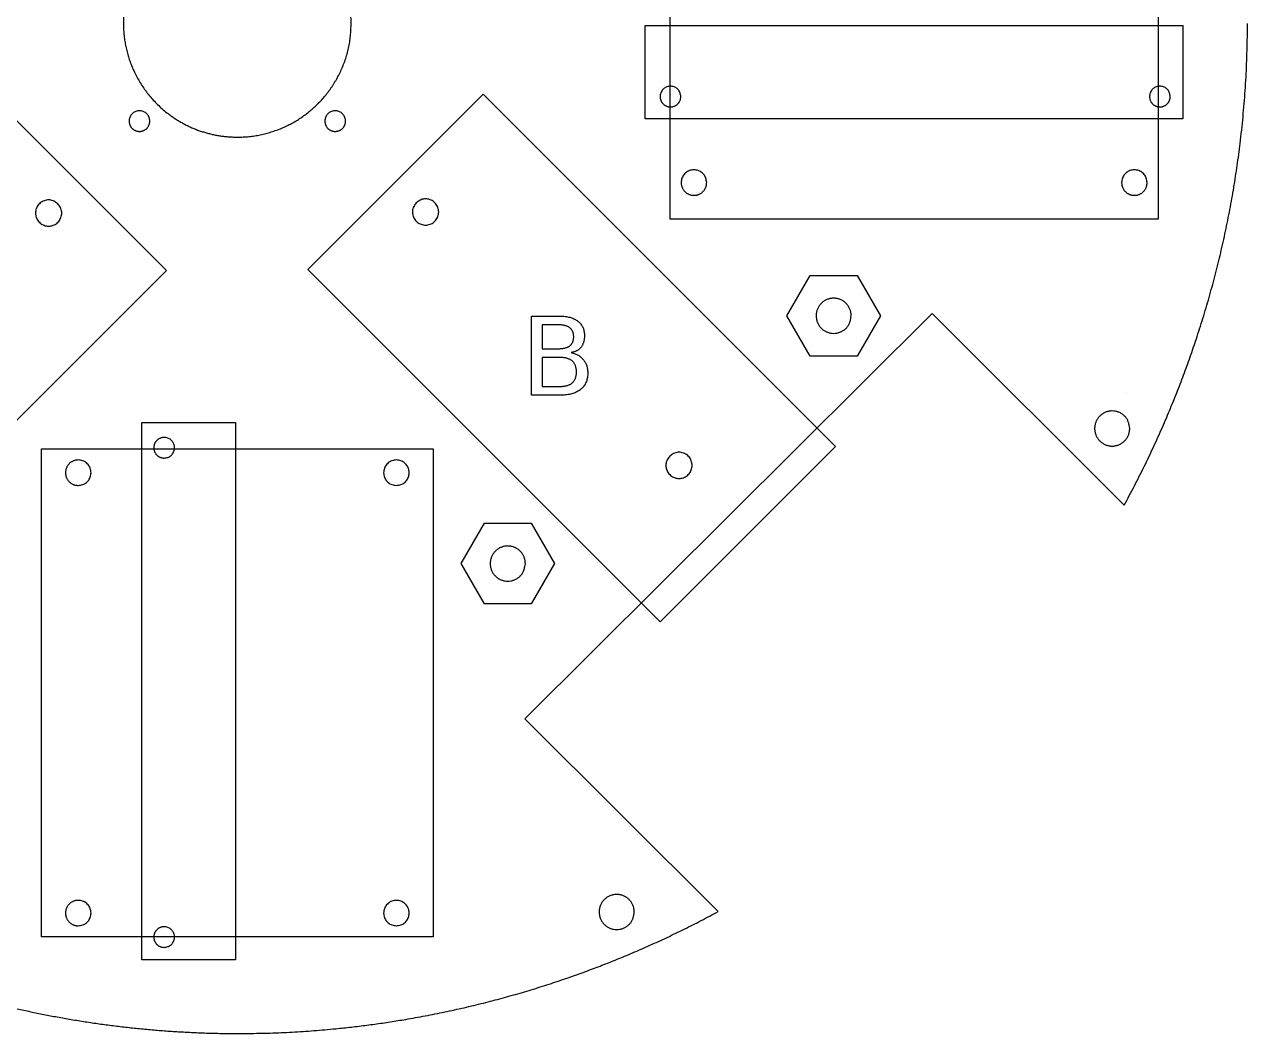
# Model space of a CAD drawing. Extents: x 0 to 423, y 0 to 204.
# Drawn here: x 82.9 to 209.9, y 0.1 to 104.9 of the extents above; entities that cross this region are included whole.
import ezdxf

# ---------------------------------------------------------------- set-up
doc = ezdxf.new("R2010")
doc.units = 0
doc.layers.add('Capa_1', color=7, linetype='CONTINUOUS')

msp = doc.modelspace()

# ---------------------------------------------------------------- linework, layer by layer
at = {"layer": 'Capa_1', "color": 1}
for p, q in [((149.931197, 84.676121), (149.931197, 125.32334)), ((200.578419, 125.32334), (200.578419, 84.676121)), ((147.328247, 104.815332), (203.126025, 104.815332)), ((147.328247, 95.097555), (147.328247, 104.815332)), ((203.126025, 104.815332), (203.126025, 95.097555)), ((79.450086, 97.552047), (97.635298, 79.366832)), ((112.320091, 79.472832), (130.505308, 97.658047)), ((130.505308, 97.658047), (167.075297, 61.088056)), ((203.126025, 95.097555), (147.328247, 95.097555)), ((200.578419, 84.676121), (149.931197, 84.676121)), ((97.635298, 79.366832), (61.065306, 42.796841)), ((148.890085, 42.902841), (112.320091, 79.472832)), ((162.046956, 74.660908), (164.473072, 78.852066)), ((164.473072, 78.852066), (169.325306, 78.852066)), ((169.325306, 78.852066), (171.751423, 74.660908)), ((164.473072, 70.46975), (162.046956, 74.660908)), ((171.751423, 74.660908), (169.325306, 70.46975)), ((169.325306, 70.46975), (164.473072, 70.46975)), ((95.082307, 7.792432), (95.082307, 63.590204)), ((95.082307, 63.590204), (104.800085, 63.590204)), ((104.800085, 63.590204), (104.800085, 7.792432)), ((167.075297, 61.088056), (148.890085, 42.902841)), ((84.676365, 10.183899), (84.676365, 60.83112)), ((84.676365, 60.83112), (125.323587, 60.83112)), ((125.323587, 60.83112), (125.323587, 10.183899)), ((128.218985, 48.935892), (130.645101, 53.12705)), ((130.645101, 53.12705), (135.497335, 53.12705)), ((135.497335, 53.12705), (137.923451, 48.935892)), ((130.645101, 44.744734), (128.218985, 48.935892)), ((137.923451, 48.935892), (135.497335, 44.744734)), ((135.497335, 44.744734), (130.645101, 44.744734)), ((125.323587, 10.183899), (84.676365, 10.183899)), ((104.800085, 7.792432), (95.082307, 7.792432))]:
    msp.add_line(p, q, dxfattribs=at)
at = {"layer": 'Capa_1', "color": 7}
for p, q in [((151.033258, 97.420168), (151.033258, 97.420168)), ((201.833258, 97.420168), (201.833258, 97.420168)), ((94.839884, 93.800769), (94.839884, 93.800769)), ((115.159881, 93.800769), (115.159881, 93.800769)), ((153.718413, 88.48975), (153.718413, 88.48975)), ((199.438413, 88.489745), (199.438413, 88.489745)), ((123.579795, 86.39834), (123.579795, 86.39834)), ((86.375608, 86.292349), (86.375608, 86.292349)), ((134.843781, 32.812728), (177.107662, 74.902974)), ((177.107662, 74.902974), (197.053384, 55.000796)), ((197.299694, 66.674416), (197.299694, 66.674416)), ((97.40492, 59.885193), (97.40492, 59.885193)), ((149.884168, 60.09397), (149.884168, 60.09397)), ((88.490003, 57.043896), (88.490003, 57.043896)), ((121.509991, 57.043896), (121.509991, 57.043896)), ((154.901401, 12.798659), (134.843781, 32.812728)), ((88.489974, 11.323907), (88.489974, 11.323907)), ((121.509966, 11.323907), (121.509966, 11.323907)), ((97.40492, 9.085179), (97.40492, 9.085179))]:
    msp.add_line(p, q, dxfattribs=at)
at = {"layer": 'Capa_1', "color": 5}
for p, q in [((135.537378, 74.635639), (138.381648, 74.635639)), ((135.537378, 66.405994), (135.537378, 74.635639)), ((135.537378, 74.635639), (135.537378, 74.635639)), ((136.650833, 73.720621), (136.650833, 71.240153)), ((138.298965, 73.720621), (136.650833, 73.720621)), ((136.650833, 73.720621), (136.650833, 73.720621)), ((136.650833, 71.240153), (138.298965, 71.240153)), ((136.650833, 70.336159), (136.650833, 67.321012)), ((138.436771, 70.336159), (136.650833, 70.336159)), ((136.650833, 70.336159), (136.650833, 70.336159)), ((136.650833, 67.321012), (138.436771, 67.321012)), ((138.491892, 66.405994), (135.537378, 66.405994))]:
    msp.add_line(p, q, dxfattribs=at)
at = {"layer": 'Capa_1', "color": 7}
for points, knots in [([(116.823494, 105.034385), (116.8132, 104.81587), (116.792629, 104.379189), (116.746498, 103.725474), (116.670362, 103.08059), (116.55051, 102.447964), (116.392759, 101.829072), (116.201418, 101.223172), (115.981186, 100.631227), (115.732466, 100.055088), (115.504762, 99.596023), (115.314284, 99.247373), (115.172857, 99.002817), (115.025764, 98.76198), (114.873164, 98.52495), (114.71517, 98.29185), (114.551812, 98.06273), (114.383181, 97.837714), (114.20938, 97.616901), (113.973383, 97.331259), (113.668033, 96.986923), (113.284671, 96.592838), (112.883304, 96.216638), (112.464756, 95.859263), (112.029923, 95.521505), (111.579105, 95.203706), (111.113127, 94.906733), (110.632905, 94.631377), (110.132754, 94.374962), (109.613085, 94.139417), (109.074577, 93.926605), (108.523087, 93.739501), (107.95974, 93.579222), (107.385822, 93.446613), (106.800973, 93.341978), (106.206507, 93.266484), (105.603946, 93.220898), (105.054434, 93.207095), (104.559576, 93.216114), (104.119887, 93.240301), (103.684365, 93.280442), (103.253549, 93.3362), (102.827964, 93.407156), (102.407431, 93.4932), (101.992478, 93.594004), (101.583584, 93.709149), (101.177458, 93.839547), (100.774708, 93.985261), (100.375936, 94.146274), (99.984369, 94.32129), (99.60048, 94.509948), (99.224689, 94.711812), (98.857073, 94.926731), (98.498054, 95.154343), (98.148003, 95.394274), (97.749129, 95.689193), (97.30803, 96.047008), (96.833581, 96.476093), (96.382655, 96.930191), (95.956718, 97.408048), (95.557, 97.908262), (95.184042, 98.430366), (94.839247, 98.973073), (94.523836, 99.534865), (94.252966, 100.085686), (94.02259, 100.6215), (93.828365, 101.139039), (93.657746, 101.66813), (93.511675, 102.207802), (93.390882, 102.756927), (93.295631, 103.315818), (93.226927, 103.883329), (93.185459, 104.458188), (93.171633, 105.036197), (93.185638, 105.616022), (93.227893, 106.196284), (93.297896, 106.769051), (93.394941, 107.333009), (93.517994, 107.886986), (93.666791, 108.431307), (93.84058, 108.964806), (94.038373, 109.48647), (94.26036, 109.997423), (94.505941, 110.496557), (94.774345, 110.982866), (95.064713, 111.455113), (95.376255, 111.912348), (95.70808, 112.353736), (96.059841, 112.778986), (96.430742, 113.187197), (96.819861, 113.577545), (97.18328, 113.909854), (97.514431, 114.189766), (97.80825, 114.422634), (98.109562, 114.646325), (98.418119, 114.860578), (98.733631, 115.065147), (99.056015, 115.259913), (99.38499, 115.444598), (99.720283, 115.618946), (100.114175, 115.807965), (100.569552, 116.004646), (101.088917, 116.200456), (101.619998, 116.372513), (102.161758, 116.519806), (102.713039, 116.641597), (103.274172, 116.73763), (103.844011, 116.806905), (104.421268, 116.848722), (104.996305, 116.862543), (105.567758, 116.84907), (106.134349, 116.808793), (106.693813, 116.742062), (107.244935, 116.649534), (107.786626, 116.532164), (108.319198, 116.390194), (108.841559, 116.224324), (109.352745, 116.035483), (109.83502, 115.831465), (110.288642, 115.615753), (110.714245, 115.391631), (111.129552, 115.150838), (111.533954, 114.893889), (111.926896, 114.621371), (112.308193, 114.333515), (112.677265, 114.030838), (113.03359, 113.713892), (113.393298, 113.367151), (113.753495, 112.988768), (114.1109, 112.577134), (114.449483, 112.149022), (114.768363, 111.705216), (115.066818, 111.24661), (115.344565, 110.77344), (115.600755, 110.286579), (115.834451, 109.786966), (116.034326, 109.301048), (116.203533, 108.831369), (116.346046, 108.380119), (116.471702, 107.921067), (116.58049, 107.454988), (116.669864, 106.982298), (116.737445, 106.502628), (116.78025, 106.016654), (116.806162, 105.525827), (116.817715, 105.198247), (116.823494, 105.034385)], [0, 0, 0, 0, 0.656263, 1.31148, 1.965689, 2.603102, 3.241607, 3.880642, 4.50839, 5.135581, 5.762406, 6.044879, 6.327354, 6.609833, 6.891413, 7.172987, 7.45455, 7.735511, 8.016483, 8.297492, 8.846985, 9.39662, 9.946293, 10.496725, 11.047119, 11.597503, 12.150849, 12.704211, 13.25759, 13.836383, 14.415188, 14.993993, 15.582769, 16.171559, 16.760371, 17.364434, 17.96849, 18.57246, 19.012764, 19.453001, 19.893217, 20.324569, 20.755938, 21.187308, 21.612017, 22.036721, 22.461424, 22.891375, 23.321331, 23.751292, 24.177787, 24.604275, 25.030743, 25.455001, 25.879275, 26.303618, 26.9429, 27.582338, 28.221813, 28.861828, 29.501808, 30.141797, 30.785785, 31.42977, 32.073686, 32.626299, 33.178865, 33.731421, 34.293447, 34.855495, 35.417541, 35.993652, 36.569778, 37.145927, 37.727513, 38.309082, 38.890635, 39.457896, 40.025159, 40.592415, 41.150109, 41.707803, 42.265495, 42.820755, 43.376015, 43.931266, 44.483263, 45.035265, 45.587289, 46.138312, 46.68931, 47.240212, 47.615088, 47.989922, 48.364748, 48.740709, 49.116679, 49.492641, 49.870466, 50.248301, 50.626181, 51.180952, 51.735824, 52.290724, 52.855095, 53.41945, 53.983796, 54.562319, 55.140864, 55.719427, 56.287259, 56.855064, 57.422847, 57.976897, 58.530954, 59.085014, 59.629791, 60.174555, 60.719283, 61.200176, 61.681043, 62.161904, 62.639969, 63.118037, 63.596098, 64.072842, 64.549593, 65.026374, 65.571308, 66.116273, 66.661235, 67.20819, 67.755152, 68.302161, 68.853603, 69.405005, 69.95626, 70.429249, 70.902293, 71.375544, 71.856736, 72.337731, 72.818272, 73.309319, 73.800775, 74.292664, 74.292664, 74.292664, 74.292664]), ([(197.053384, 55.000796), (197.230193, 55.332214), (197.583798, 55.995031), (198.109673, 56.991632), (198.626165, 57.992371), (199.128694, 58.999482), (199.618442, 60.012181), (200.096623, 61.029803), (200.564419, 62.051616), (201.021459, 63.077648), (201.451075, 64.070293), (201.854298, 65.028985), (202.232516, 65.953038), (202.601785, 66.880395), (202.962152, 67.810936), (203.313575, 68.744579), (203.656033, 69.68131), (203.989477, 70.621052), (204.313895, 71.563716), (204.643405, 72.551608), (204.976524, 73.585125), (205.311671, 74.664644), (205.635136, 75.747615), (205.946882, 76.833911), (206.246876, 77.923405), (206.535112, 79.016063), (206.811551, 80.111759), (207.076168, 81.210366), (207.330764, 82.319721), (207.575003, 83.439766), (207.808548, 84.570433), (208.029659, 85.703798), (208.238289, 86.839727), (208.434439, 87.97808), (208.618127, 89.11882), (208.789349, 90.261805), (208.947958, 91.40691), (209.103358, 92.629038), (209.252285, 93.928457), (209.391885, 95.305291), (209.514123, 96.6846), (209.619504, 98.066096), (209.705912, 99.449641), (209.771236, 100.835234), (209.813322, 102.222651), (209.839883, 103.611442), (209.852406, 104.537421), (209.858667, 105.000431)], [0, 0, 0, 0, 1.126894, 2.253721, 3.380484, 4.505303, 5.630196, 6.755124, 7.878356, 9.001551, 10.12473, 11.123168, 12.121615, 13.120067, 14.117644, 15.115219, 16.112794, 17.109702, 18.106613, 19.103527, 20.233848, 21.364175, 22.494501, 23.624521, 24.75454, 25.884559, 27.014563, 28.144567, 29.274572, 30.429082, 31.583594, 32.738106, 33.893208, 35.048312, 36.203421, 37.359442, 38.515458, 39.671463, 41.055272, 42.439115, 43.823027, 45.209312, 46.595529, 47.981606, 49.370515, 50.759545, 52.148701, 52.148701, 52.148701, 52.148701]), ([(151.033258, 97.420168), (151.030872, 97.388874), (151.02611, 97.326412), (151.015577, 97.233184), (150.998202, 97.141312), (150.970785, 97.052062), (150.934659, 96.966018), (150.89082, 96.883208), (150.840256, 96.804089), (150.783128, 96.729409), (150.719786, 96.659995), (150.650486, 96.596491), (150.575843, 96.539285), (150.496694, 96.488938), (150.413696, 96.445812), (150.327539, 96.410119), (150.238377, 96.381935), (150.146832, 96.3616), (150.053601, 96.349294), (149.959648, 96.34516), (149.865695, 96.349291), (149.772461, 96.361594), (149.680912, 96.381936), (149.591743, 96.410123), (149.505585, 96.445807), (149.422603, 96.488931), (149.343492, 96.539293), (149.268866, 96.596515), (149.199508, 96.660024), (149.135993, 96.729375), (149.078767, 96.804), (149.028412, 96.883124), (148.985313, 96.966129), (148.949642, 97.052291), (148.921441, 97.141419), (148.901037, 97.232902), (148.888678, 97.326139), (148.883274, 97.451651), (148.897676, 97.609162), (148.947203, 97.792503), (149.026831, 97.963138), (149.134276, 98.11528), (149.264572, 98.245522), (149.416667, 98.352934), (149.587148, 98.432704), (149.770515, 98.482309), (149.959498, 98.499475), (150.148354, 98.482378), (150.331662, 98.432564), (150.502859, 98.35253), (150.656903, 98.24577), (150.788475, 98.11637), (150.893409, 97.964163), (150.961892, 97.791314), (151.004, 97.607847), (151.023453, 97.483061), (151.033258, 97.420168)], [0, 0, 0, 0, 0.094149, 0.187926, 0.281346, 0.374201, 0.467462, 0.560905, 0.654962, 0.748834, 0.842637, 0.936509, 1.030449, 1.124407, 1.217564, 1.3107, 1.40383, 1.497744, 1.591668, 1.685591, 1.779515, 1.873438, 1.967359, 2.060499, 2.15364, 2.24678, 2.340699, 2.434622, 2.528543, 2.622463, 2.716385, 2.810309, 2.903464, 2.996613, 3.089726, 3.183566, 3.27745, 3.371503, 3.560029, 3.749293, 3.93855, 4.121931, 4.305258, 4.488609, 4.677754, 4.866946, 5.055704, 5.244028, 5.432801, 5.622751, 5.808203, 5.992435, 6.173576, 6.358512, 6.546415, 6.737357, 6.737357, 6.737357, 6.737357]), ([(201.833258, 97.420168), (201.830872, 97.388874), (201.82611, 97.326412), (201.815577, 97.233184), (201.798202, 97.141312), (201.770786, 97.052062), (201.73466, 96.966019), (201.690823, 96.883207), (201.640256, 96.80409), (201.583128, 96.729409), (201.519786, 96.659995), (201.450487, 96.596491), (201.375844, 96.539286), (201.296695, 96.488938), (201.213696, 96.445812), (201.127541, 96.410119), (201.038379, 96.381935), (200.946834, 96.3616), (200.853602, 96.349294), (200.759648, 96.34516), (200.665695, 96.349291), (200.572463, 96.361594), (200.480914, 96.381937), (200.391745, 96.410123), (200.305586, 96.445807), (200.222605, 96.488931), (200.143494, 96.539293), (200.068868, 96.596516), (199.999508, 96.660023), (199.935993, 96.729376), (199.878767, 96.804), (199.828412, 96.883124), (199.785313, 96.966129), (199.749642, 97.052291), (199.721441, 97.141419), (199.701037, 97.232902), (199.688678, 97.326139), (199.683274, 97.451651), (199.697676, 97.609162), (199.747203, 97.792503), (199.826831, 97.963138), (199.934275, 98.115281), (200.064572, 98.245523), (200.216668, 98.352935), (200.38715, 98.432704), (200.570518, 98.482309), (200.759501, 98.499475), (200.948357, 98.482378), (201.131665, 98.432564), (201.302862, 98.352531), (201.456904, 98.245768), (201.588475, 98.116367), (201.693408, 97.964161), (201.761894, 97.791313), (201.804001, 97.607847), (201.823454, 97.483061), (201.833258, 97.420168)], [0, 0, 0, 0, 0.094149, 0.187926, 0.281346, 0.374201, 0.467462, 0.560904, 0.654962, 0.748834, 0.842638, 0.936507, 1.030448, 1.124407, 1.217564, 1.3107, 1.403827, 1.497742, 1.591667, 1.685592, 1.779516, 1.873438, 1.967357, 2.060498, 2.153639, 2.246778, 2.340697, 2.434621, 2.528543, 2.622463, 2.716385, 2.810309, 2.903463, 2.996613, 3.089726, 3.183566, 3.277449, 3.371503, 3.560029, 3.749293, 3.93855, 4.121932, 4.305258, 4.48861, 4.677756, 4.866949, 5.055707, 5.244031, 5.432804, 5.622754, 5.808205, 5.992437, 6.173579, 6.358513, 6.546415, 6.737358, 6.737358, 6.737358, 6.737358]), ([(94.839884, 93.800769), (94.808591, 93.803155), (94.746127, 93.807917), (94.652899, 93.818451), (94.561024, 93.835823), (94.471781, 93.863263), (94.385735, 93.899378), (94.302922, 93.943212), (94.223807, 93.993781), (94.149127, 94.050912), (94.079717, 94.114256), (94.016206, 94.183547), (93.958997, 94.258189), (93.908656, 94.33735), (93.865553, 94.420371), (93.82988, 94.506531), (93.801676, 94.59565), (93.781273, 94.687128), (93.768915, 94.780366), (93.763511, 94.905881), (93.777903, 95.063394), (93.827417, 95.24674), (93.907066, 95.417378), (94.014563, 95.569503), (94.144871, 95.699723), (94.296875, 95.807135), (94.467213, 95.886961), (94.65059, 95.936593), (94.839882, 95.953703), (95.029174, 95.936593), (95.212552, 95.886961), (95.382891, 95.807135), (95.534895, 95.699724), (95.665202, 95.569502), (95.7727, 95.417381), (95.852338, 95.246738), (95.901825, 95.063391), (95.91626, 94.905882), (95.910848, 94.780366), (95.898496, 94.687128), (95.878088, 94.595651), (95.849889, 94.50653), (95.814213, 94.420371), (95.771109, 94.33735), (95.720768, 94.258188), (95.663559, 94.183547), (95.60005, 94.114253), (95.530636, 94.050911), (95.455957, 93.993781), (95.376842, 93.943212), (95.29403, 93.899376), (95.207986, 93.863256), (95.11874, 93.835824), (95.026867, 93.818454), (94.93364, 93.807911), (94.871177, 93.803153), (94.839884, 93.800769)], [0, 0, 0, 0, 0.09415, 0.187928, 0.281349, 0.374206, 0.467465, 0.560905, 0.654963, 0.748836, 0.84264, 0.936507, 1.030447, 1.124412, 1.217582, 1.310725, 1.403825, 1.497661, 1.591547, 1.685606, 1.874133, 2.063394, 2.252655, 2.436063, 2.619406, 2.802701, 2.991677, 3.180781, 3.369818, 3.558857, 3.747963, 3.936939, 4.120234, 4.303577, 4.486985, 4.67624, 4.865498, 5.054028, 5.148087, 5.241972, 5.335808, 5.428908, 5.522051, 5.615222, 5.709187, 5.803127, 5.896996, 5.9908, 6.084672, 6.178729, 6.27217, 6.36543, 6.458285, 6.551706, 6.645484, 6.739632, 6.739632, 6.739632, 6.739632]), ([(115.159881, 93.800769), (115.128588, 93.803155), (115.066126, 93.807917), (114.972898, 93.818451), (114.881023, 93.835824), (114.79178, 93.863262), (114.705733, 93.899378), (114.622922, 93.943212), (114.543807, 93.993781), (114.469128, 94.050911), (114.399716, 94.114254), (114.336205, 94.183546), (114.278996, 94.258188), (114.228656, 94.337351), (114.185551, 94.420371), (114.149877, 94.50653), (114.121673, 94.59565), (114.101271, 94.687128), (114.088915, 94.780366), (114.083511, 94.905881), (114.097903, 95.063394), (114.147416, 95.246739), (114.227063, 95.417379), (114.33456, 95.569503), (114.464868, 95.699723), (114.616872, 95.807135), (114.787212, 95.886961), (114.970589, 95.936593), (115.159882, 95.953703), (115.349174, 95.936593), (115.532552, 95.886961), (115.702891, 95.807135), (115.854895, 95.699724), (115.985202, 95.569502), (116.092701, 95.417381), (116.172337, 95.246738), (116.221823, 95.063391), (116.236256, 94.905883), (116.230847, 94.780366), (116.218494, 94.687128), (116.198088, 94.595651), (116.169889, 94.50653), (116.134212, 94.420371), (116.091106, 94.337351), (116.040766, 94.258188), (115.983557, 94.183546), (115.920047, 94.114254), (115.850635, 94.050911), (115.775956, 93.99378), (115.69684, 93.943213), (115.614029, 93.899376), (115.527984, 93.863256), (115.438739, 93.835825), (115.346865, 93.818454), (115.253638, 93.807911), (115.191175, 93.803153), (115.159881, 93.800769)], [0, 0, 0, 0, 0.094149, 0.187926, 0.281346, 0.374205, 0.467464, 0.560902, 0.654961, 0.748833, 0.842636, 0.936505, 1.030445, 1.12441, 1.21758, 1.310724, 1.403824, 1.49766, 1.591545, 1.685604, 1.874132, 2.063392, 2.252652, 2.43606, 2.619403, 2.802698, 2.991676, 3.180781, 3.369819, 3.558858, 3.747963, 3.936939, 4.120234, 4.303577, 4.486985, 4.67624, 4.865497, 5.054027, 5.148086, 5.241971, 5.335807, 5.428907, 5.522051, 5.615222, 5.709187, 5.803127, 5.896996, 5.990799, 6.084671, 6.178729, 6.272169, 6.365429, 6.458286, 6.551705, 6.645483, 6.739632, 6.739632, 6.739632, 6.739632]), ([(153.718413, 88.48975), (153.715473, 88.45117), (153.709604, 88.374162), (153.696617, 88.259225), (153.675194, 88.14596), (153.641387, 88.03593), (153.596851, 87.929852), (153.542808, 87.827757), (153.480467, 87.730216), (153.410036, 87.638146), (153.331942, 87.552571), (153.246506, 87.47428), (153.154482, 87.403754), (153.056903, 87.341683), (152.954577, 87.288514), (152.84836, 87.244512), (152.738438, 87.209764), (152.625576, 87.184699), (152.510635, 87.169526), (152.394804, 87.164429), (152.278973, 87.169527), (152.164033, 87.184703), (152.051164, 87.209765), (151.941231, 87.244512), (151.835011, 87.288508), (151.732708, 87.341674), (151.635176, 87.403763), (151.543172, 87.47431), (151.457664, 87.552607), (151.379358, 87.638106), (151.308807, 87.730107), (151.246729, 87.827655), (151.193591, 87.929986), (151.149614, 88.036212), (151.114845, 88.146095), (151.089678, 88.258878), (151.074451, 88.373827), (151.067771, 88.528569), (151.085689, 88.722739), (151.146639, 88.948779), (151.244772, 89.159162), (151.37724, 89.34672), (151.537875, 89.507292), (151.725388, 89.639716), (151.935567, 89.738059), (152.161633, 89.799215), (152.394621, 89.82038), (152.627453, 89.799299), (152.853444, 89.737887), (153.064505, 89.639217), (153.254419, 89.507597), (153.416628, 89.348063), (153.545997, 89.160415), (153.63043, 88.947319), (153.682343, 88.721132), (153.706326, 88.567289), (153.718413, 88.48975)], [0, 0, 0, 0, 0.116073, 0.231687, 0.346862, 0.461338, 0.576313, 0.691513, 0.807474, 0.923204, 1.038849, 1.154579, 1.270394, 1.386231, 1.50108, 1.615902, 1.730715, 1.846497, 1.962292, 2.078089, 2.193882, 2.309675, 2.425462, 2.54029, 2.65512, 2.769947, 2.885735, 3.001529, 3.117321, 3.233109, 3.348901, 3.464694, 3.579541, 3.69438, 3.809176, 3.924869, 4.040613, 4.156568, 4.388999, 4.622322, 4.855627, 5.081711, 5.307726, 5.533773, 5.766962, 6.000209, 6.232921, 6.465096, 6.697825, 6.932005, 7.160641, 7.387774, 7.611096, 7.839093, 8.070749, 8.306153, 8.306153, 8.306153, 8.306153]), ([(199.438413, 88.489745), (199.435473, 88.451165), (199.429604, 88.374157), (199.416617, 88.25922), (199.395194, 88.145956), (199.361388, 88.035926), (199.316852, 87.929846), (199.262808, 87.827751), (199.200467, 87.730211), (199.130035, 87.638142), (199.051942, 87.552566), (198.966506, 87.474275), (198.874482, 87.403748), (198.776903, 87.341677), (198.674577, 87.288509), (198.56836, 87.244507), (198.458438, 87.209758), (198.345576, 87.184694), (198.230635, 87.169521), (198.114804, 87.164423), (197.998973, 87.169522), (197.884033, 87.184698), (197.771164, 87.209759), (197.661231, 87.244506), (197.555011, 87.288503), (197.452707, 87.341668), (197.355176, 87.403759), (197.263172, 87.474305), (197.177664, 87.552601), (197.099358, 87.638101), (197.028807, 87.730102), (196.96673, 87.827652), (196.91359, 87.929982), (196.869614, 88.036207), (196.834845, 88.146089), (196.809678, 88.258873), (196.794451, 88.373821), (196.787771, 88.528564), (196.805689, 88.722734), (196.866639, 88.948775), (196.964771, 89.159158), (197.09724, 89.346715), (197.257874, 89.507286), (197.445385, 89.639711), (197.655566, 89.738053), (197.881633, 89.79921), (198.114621, 89.820374), (198.347453, 89.799294), (198.573444, 89.737881), (198.784506, 89.639211), (198.97442, 89.507591), (199.136629, 89.348058), (199.265997, 89.160409), (199.35043, 88.947312), (199.402343, 88.721126), (199.426326, 88.567283), (199.438413, 88.489745)], [0, 0, 0, 0, 0.116073, 0.231687, 0.346859, 0.461337, 0.576313, 0.691513, 0.807473, 0.923203, 1.038849, 1.154578, 1.270393, 1.386231, 1.50108, 1.615902, 1.730715, 1.846497, 1.962292, 2.078088, 2.193882, 2.309675, 2.425462, 2.540289, 2.655119, 2.769947, 2.885735, 3.001529, 3.117321, 3.233109, 3.348901, 3.464696, 3.579541, 3.69438, 3.809175, 3.924868, 4.040613, 4.156567, 4.388999, 4.622322, 4.855629, 5.081711, 5.307726, 5.53377, 5.766962, 6.00021, 6.232921, 6.465096, 6.697825, 6.932006, 7.160642, 7.387775, 7.611096, 7.839094, 8.07075, 8.306154, 8.306154, 8.306154, 8.306154]), ([(86.375608, 86.292349), (86.423123, 86.227285), (86.517397, 86.098192), (86.643914, 85.896304), (86.737323, 85.68031), (86.779635, 85.450167), (86.777694, 85.216596), (86.735376, 84.983178), (86.653778, 84.758332), (86.534296, 84.549693), (86.38058, 84.365354), (86.196098, 84.211545), (85.987593, 84.091801), (85.763582, 84.010647), (85.53127, 83.970804), (85.298112, 83.970833), (85.06592, 84.01066), (84.842014, 84.091652), (84.633475, 84.211369), (84.448749, 84.36549), (84.294627, 84.550217), (84.174909, 84.758755), (84.093916, 84.982661), (84.054089, 85.214854), (84.054061, 85.448013), (84.093903, 85.680325), (84.175058, 85.904336), (84.294803, 86.112841), (84.448614, 86.29732), (84.632952, 86.451037), (84.841591, 86.57052), (85.066436, 86.652121), (85.299855, 86.694435), (85.533425, 86.696376), (85.763568, 86.654067), (85.979561, 86.560657), (86.18145, 86.434139), (86.310543, 86.339864), (86.375608, 86.292349)], [0, 0, 0, 0, 0.241678, 0.47951, 0.713589, 0.942867, 1.176056, 1.410785, 1.651202, 1.890133, 2.128504, 2.367428, 2.606895, 2.84631, 3.078418, 3.310486, 3.542486, 3.781671, 4.021026, 4.260309, 4.499593, 4.73895, 4.978134, 5.210135, 5.442203, 5.674313, 5.913727, 6.153194, 6.392117, 6.630488, 6.869419, 7.109838, 7.344565, 7.577754, 7.807031, 8.041109, 8.278942, 8.520623, 8.520623, 8.520623, 8.520623]), ([(123.579795, 86.39834), (123.64486, 86.445856), (123.773953, 86.54013), (123.97584, 86.666648), (124.191834, 86.760055), (124.421976, 86.802367), (124.655548, 86.800426), (124.888966, 86.758108), (125.113812, 86.676511), (125.322451, 86.557028), (125.506789, 86.403312), (125.660599, 86.218832), (125.780342, 86.010327), (125.861496, 85.786316), (125.901341, 85.554004), (125.901311, 85.320845), (125.861483, 85.088653), (125.780493, 84.864746), (125.660775, 84.656208), (125.506654, 84.471481), (125.321927, 84.31736), (125.113388, 84.197644), (124.889482, 84.116651), (124.65729, 84.076824), (124.42413, 84.076794), (124.191818, 84.116639), (123.967807, 84.197793), (123.759302, 84.317536), (123.574823, 84.471346), (123.421107, 84.655684), (123.301624, 84.864323), (123.220027, 85.089169), (123.177709, 85.322587), (123.175768, 85.556159), (123.218079, 85.786301), (123.311487, 86.002295), (123.438006, 86.204182), (123.53228, 86.333275), (123.579795, 86.39834)], [0, 0, 0, 0, 0.241681, 0.479513, 0.713589, 0.942867, 1.176056, 1.410785, 1.651203, 1.890134, 2.128505, 2.367427, 2.606894, 2.846308, 3.078418, 3.310486, 3.542487, 3.78167, 4.021027, 4.260311, 4.499594, 4.73895, 4.978134, 5.210135, 5.442203, 5.674313, 5.913727, 6.153193, 6.392116, 6.630486, 6.869418, 7.109836, 7.344565, 7.577753, 7.807032, 8.041108, 8.27894, 8.520621, 8.520621, 8.520621, 8.520621]), ([(168.723006, 74.660907), (168.706353, 74.554076), (168.673312, 74.342116), (168.601791, 74.030483), (168.485469, 73.736883), (168.307228, 73.478347), (168.083744, 73.258548), (167.822088, 73.077204), (167.531295, 72.941259), (167.219932, 72.856647), (166.899143, 72.827604), (166.578141, 72.856762), (166.266674, 72.941022), (165.977096, 73.076516), (165.718751, 73.258969), (165.497434, 73.480199), (165.314928, 73.738619), (165.179693, 74.028466), (165.095623, 74.339889), (165.071083, 74.607426), (165.080278, 74.820619), (165.101262, 74.978989), (165.135927, 75.134377), (165.183833, 75.285766), (165.244423, 75.432117), (165.317631, 75.573104), (165.403164, 75.707499), (165.500366, 75.834253), (165.608253, 75.952049), (165.726062, 76.059921), (165.852819, 76.157117), (165.987194, 76.242661), (166.128143, 76.315909), (166.274487, 76.376526), (166.425947, 76.424398), (166.581451, 76.458932), (166.739809, 76.479838), (166.899395, 76.48686), (167.058981, 76.47984), (167.217341, 76.458942), (167.372835, 76.424397), (167.524283, 76.376525), (167.670623, 76.315902), (167.8116, 76.242648), (167.946041, 76.157131), (168.072826, 76.059964), (168.190535, 75.952097), (168.29813, 75.834198), (168.395168, 75.707349), (168.481056, 75.572963), (168.555514, 75.432303), (168.616869, 75.286152), (168.663459, 75.134562), (168.69297, 74.97851), (168.710875, 74.820157), (168.718957, 74.71406), (168.723006, 74.660907)], [0, 0, 0, 0, 0.324333, 0.643501, 0.957628, 1.265314, 1.578249, 1.893254, 2.215901, 2.536547, 2.856431, 3.177052, 3.498412, 3.819695, 4.131132, 4.442527, 4.754017, 5.075475, 5.39695, 5.717181, 5.876936, 6.036403, 6.195798, 6.353955, 6.512175, 6.670403, 6.829938, 6.98947, 7.148999, 7.30853, 7.468064, 7.627591, 7.785795, 7.944002, 8.102205, 8.261731, 8.421264, 8.580798, 8.740336, 8.899872, 9.059393, 9.217576, 9.375773, 9.534004, 9.693599, 9.853163, 10.012608, 10.17194, 10.331387, 10.49115, 10.649865, 10.808272, 10.965994, 11.124674, 11.283962, 11.443879, 11.443879, 11.443879, 11.443879]), ([(197.632851, 62.95843), (197.628802, 62.905276), (197.620719, 62.799179), (197.602823, 62.640825), (197.573302, 62.484775), (197.526715, 62.333184), (197.465362, 62.187033), (197.390904, 62.046372), (197.305014, 61.911987), (197.207977, 61.785137), (197.100383, 61.667236), (196.982674, 61.559371), (196.855889, 61.462205), (196.721448, 61.376689), (196.580472, 61.303434), (196.434131, 61.24281), (196.282684, 61.194937), (196.127188, 61.160404), (195.968829, 61.139499), (195.809243, 61.132475), (195.649657, 61.139501), (195.4913, 61.160413), (195.335793, 61.194933), (195.184335, 61.242809), (195.037991, 61.303425), (194.897042, 61.376674), (194.762664, 61.462213), (194.635905, 61.559407), (194.518096, 61.667284), (194.41022, 61.785092), (194.313027, 61.911852), (194.227485, 62.046227), (194.154238, 62.187177), (194.09362, 62.33352), (194.045751, 62.484981), (194.011217, 62.640486), (193.990311, 62.798846), (193.983287, 62.958429), (193.990313, 63.118013), (194.011226, 63.27637), (194.045749, 63.431877), (194.093621, 63.583337), (194.154238, 63.729681), (194.227488, 63.870628), (194.313028, 64.005004), (194.410222, 64.131761), (194.518097, 64.249573), (194.635902, 64.357455), (194.762658, 64.454653), (194.897041, 64.540184), (195.038005, 64.613403), (195.184354, 64.674), (195.335793, 64.7219), (195.491251, 64.756558), (195.64962, 64.777534), (195.862419, 64.78674), (196.129348, 64.76222), (196.44065, 64.677818), (196.731884, 64.542233), (196.993778, 64.360929), (197.217225, 64.141048), (197.395302, 63.882427), (197.51156, 63.588823), (197.5831, 63.277201), (197.616179, 63.065253), (197.632851, 62.95843)], [0, 0, 0, 0, 0.159918, 0.319205, 0.477885, 0.635608, 0.794014, 0.952727, 1.112492, 1.271941, 1.431272, 1.590716, 1.75028, 1.909874, 2.068105, 2.226302, 2.384486, 2.544005, 2.703542, 2.863079, 3.022614, 3.182148, 3.341672, 3.499876, 3.658082, 3.816285, 3.975813, 4.135348, 4.29488, 4.454412, 4.613946, 4.773473, 4.931677, 5.089883, 5.248086, 5.407615, 5.567149, 5.726682, 5.886213, 6.045748, 6.205275, 6.363478, 6.521685, 6.679888, 6.839413, 6.998946, 7.158479, 7.318014, 7.477549, 7.637074, 7.795278, 7.953484, 8.111682, 8.271185, 8.430704, 8.590297, 8.909462, 9.230317, 9.553336, 9.868458, 10.181367, 10.489021, 10.803147, 11.122313, 11.446632, 11.446632, 11.446632, 11.446632]), ([(97.40492, 59.885193), (97.373627, 59.887579), (97.311163, 59.892341), (97.217934, 59.902874), (97.126063, 59.920249), (97.036814, 59.947666), (96.950771, 59.983792), (96.867959, 60.027628), (96.788842, 60.078195), (96.71416, 60.135323), (96.644747, 60.198666), (96.581243, 60.267965), (96.524036, 60.342608), (96.473691, 60.421758), (96.430562, 60.504755), (96.394871, 60.590911), (96.366687, 60.680073), (96.346353, 60.771618), (96.334046, 60.86485), (96.329913, 60.958803), (96.334044, 61.052757), (96.346346, 61.14599), (96.366685, 61.237539), (96.394873, 61.326708), (96.430559, 61.412866), (96.473684, 61.495846), (96.524045, 61.574957), (96.581268, 61.649583), (96.644777, 61.71894), (96.714126, 61.782458), (96.788752, 61.839684), (96.867876, 61.89004), (96.950881, 61.933138), (97.037042, 61.968809), (97.12617, 61.997011), (97.217653, 62.017414), (97.310891, 62.029772), (97.436403, 62.035178), (97.593914, 62.020775), (97.777254, 61.971247), (97.947888, 61.89162), (98.100031, 61.784176), (98.230273, 61.653879), (98.337688, 61.501784), (98.417456, 61.331301), (98.467062, 61.147933), (98.484228, 60.958951), (98.467128, 60.770095), (98.417316, 60.586788), (98.337284, 60.41559), (98.230521, 60.261547), (98.10112, 60.129976), (97.948913, 60.025043), (97.776066, 59.956557), (97.5926, 59.91445), (97.467814, 59.894998), (97.40492, 59.885193)], [0, 0, 0, 0, 0.09415, 0.187928, 0.281349, 0.374202, 0.467462, 0.560904, 0.654963, 0.748835, 0.842638, 0.93651, 1.03045, 1.124408, 1.217565, 1.310701, 1.403828, 1.497744, 1.591669, 1.685592, 1.779516, 1.873439, 1.96736, 2.0605, 2.15364, 2.246779, 2.340698, 2.434621, 2.528542, 2.622463, 2.716385, 2.81031, 2.903464, 2.996613, 3.089724, 3.183566, 3.27745, 3.371504, 3.560029, 3.749293, 3.938548, 4.12193, 4.305257, 4.488609, 4.677756, 4.866949, 5.055707, 5.244029, 5.432802, 5.622753, 5.808204, 5.992437, 6.173578, 6.358512, 6.546413, 6.737357, 6.737357, 6.737357, 6.737357]), ([(88.490003, 57.043896), (88.451423, 57.046836), (88.374415, 57.052705), (88.259478, 57.065692), (88.146214, 57.087119), (88.036184, 57.120924), (87.930105, 57.16546), (87.828011, 57.219505), (87.730471, 57.281845), (87.6384, 57.352276), (87.552824, 57.43037), (87.474532, 57.515805), (87.404006, 57.607829), (87.341935, 57.705409), (87.288766, 57.807733), (87.244765, 57.913949), (87.210016, 58.023872), (87.184951, 58.136735), (87.169778, 58.251676), (87.164681, 58.367508), (87.169779, 58.483339), (87.184956, 58.598278), (87.210016, 58.711147), (87.244764, 58.82108), (87.288761, 58.927299), (87.341926, 59.029602), (87.404017, 59.127134), (87.474564, 59.219137), (87.55286, 59.304646), (87.638359, 59.382952), (87.730361, 59.453503), (87.827909, 59.515583), (87.930241, 59.568719), (88.036465, 59.612697), (88.146348, 59.647463), (88.25913, 59.672632), (88.37408, 59.687864), (88.528816, 59.694518), (88.72301, 59.676813), (88.949038, 59.615718), (89.159403, 59.517536), (89.346974, 59.385073), (89.507544, 59.224435), (89.639968, 59.036924), (89.738311, 58.826745), (89.799468, 58.600679), (89.820632, 58.367691), (89.799551, 58.134858), (89.738139, 57.908867), (89.639473, 57.697803), (89.507849, 57.507891), (89.348317, 57.345683), (89.16067, 57.216311), (88.947571, 57.131882), (88.721384, 57.079968), (88.567541, 57.055984), (88.490003, 57.043896)], [0, 0, 0, 0, 0.116072, 0.231686, 0.346859, 0.461337, 0.576313, 0.691511, 0.807471, 0.923203, 1.038849, 1.154578, 1.270393, 1.386231, 1.501078, 1.6159, 1.730712, 1.846496, 1.962292, 2.078089, 2.193881, 2.309674, 2.425462, 2.540289, 2.655118, 2.769945, 2.885735, 3.001528, 3.117319, 3.233109, 3.348901, 3.464696, 3.579541, 3.694379, 3.809174, 3.924867, 4.040611, 4.156566, 4.388987, 4.622326, 4.855659, 5.081742, 5.307757, 5.533803, 5.766992, 6.000239, 6.232951, 6.465126, 6.697856, 6.932037, 7.160673, 7.387806, 7.611127, 7.839125, 8.070781, 8.306186, 8.306186, 8.306186, 8.306186]), ([(121.509991, 57.043896), (121.432452, 57.055983), (121.278608, 57.079966), (121.052419, 57.131876), (120.839318, 57.216306), (120.651665, 57.345676), (120.492129, 57.507884), (120.36051, 57.697797), (120.261846, 57.90886), (120.20044, 58.134855), (120.17935, 58.36769), (120.200473, 58.600688), (120.261608, 58.826769), (120.360002, 59.036951), (120.492563, 59.224398), (120.653171, 59.384967), (120.840526, 59.517457), (121.050523, 59.615891), (121.27661, 59.677067), (121.509991, 59.698146), (121.743372, 59.677067), (121.969458, 59.615891), (122.179456, 59.517458), (122.366811, 59.384967), (122.527419, 59.224399), (122.659981, 59.036951), (122.758375, 58.826769), (122.819509, 58.600688), (122.840632, 58.36769), (122.819542, 58.134855), (122.758136, 57.90886), (122.659472, 57.697797), (122.527853, 57.507884), (122.368316, 57.345676), (122.180665, 57.216306), (121.967563, 57.131876), (121.741374, 57.079966), (121.58753, 57.055983), (121.509991, 57.043896)], [0, 0, 0, 0, 0.235405, 0.467063, 0.695064, 0.918391, 1.145526, 1.374159, 1.608336, 1.841066, 2.07325, 2.305969, 2.539219, 2.772419, 2.998502, 3.224546, 3.450523, 3.683498, 3.91664, 4.149712, 4.382783, 4.615925, 4.848901, 5.074878, 5.300922, 5.527005, 5.760205, 5.993455, 6.226175, 6.458358, 6.691088, 6.925265, 7.153899, 7.381034, 7.60436, 7.832361, 8.064018, 8.299424, 8.299424, 8.299424, 8.299424]), ([(149.884168, 60.09397), (149.949232, 60.141485), (150.078324, 60.235759), (150.280212, 60.362276), (150.496206, 60.455686), (150.726349, 60.497997), (150.959919, 60.496055), (151.193337, 60.453738), (151.418183, 60.37214), (151.626823, 60.252658), (151.811161, 60.098939), (151.964971, 59.91446), (152.084715, 59.705955), (152.165869, 59.481944), (152.205712, 59.249632), (152.205683, 59.016474), (152.165855, 58.784281), (152.084864, 58.560375), (151.965148, 58.351836), (151.811026, 58.167108), (151.6263, 58.012987), (151.417761, 57.893271), (151.193855, 57.812279), (150.961662, 57.772452), (150.728503, 57.772423), (150.496191, 57.812266), (150.27218, 57.89342), (150.063675, 58.013163), (149.879195, 58.166974), (149.725479, 58.351312), (149.605995, 58.559952), (149.524396, 58.784798), (149.48208, 59.018217), (149.480138, 59.251787), (149.522449, 59.48193), (149.615859, 59.697923), (149.742377, 59.899812), (149.836652, 60.028905), (149.884168, 60.09397)], [0, 0, 0, 0, 0.241678, 0.47951, 0.713589, 0.942867, 1.176055, 1.410781, 1.6512, 1.890133, 2.128505, 2.367428, 2.606894, 2.846309, 3.078419, 3.310486, 3.542485, 3.78167, 4.021027, 4.260311, 4.499594, 4.73895, 4.978134, 5.210135, 5.442203, 5.674313, 5.913727, 6.153193, 6.392116, 6.630487, 6.86942, 7.109839, 7.344567, 7.577755, 7.807032, 8.041111, 8.278944, 8.520625, 8.520625, 8.520625, 8.520625]), ([(134.895035, 48.935891), (134.878382, 48.829061), (134.845341, 48.617101), (134.77382, 48.305467), (134.657497, 48.011867), (134.479257, 47.753332), (134.255772, 47.533532), (133.994117, 47.352189), (133.703324, 47.216244), (133.391961, 47.131631), (133.071172, 47.102589), (132.750169, 47.131747), (132.438703, 47.216006), (132.149125, 47.351501), (131.89078, 47.533953), (131.669463, 47.755183), (131.486957, 48.013603), (131.351722, 48.30345), (131.267652, 48.614874), (131.243112, 48.882411), (131.252307, 49.095604), (131.273291, 49.253974), (131.307956, 49.409362), (131.355861, 49.560751), (131.416451, 49.707101), (131.48966, 49.848088), (131.575193, 49.982483), (131.672395, 50.109237), (131.780282, 50.227033), (131.898091, 50.334905), (132.024848, 50.432101), (132.159223, 50.517645), (132.300172, 50.590894), (132.446516, 50.65151), (132.597976, 50.699382), (132.75348, 50.733916), (132.911838, 50.754822), (133.071423, 50.761844), (133.23101, 50.754825), (133.38937, 50.733926), (133.544864, 50.699382), (133.696311, 50.65151), (133.842652, 50.590886), (133.983629, 50.517632), (134.118069, 50.432115), (134.244855, 50.334948), (134.362563, 50.227082), (134.470159, 50.109183), (134.567197, 49.982333), (134.653085, 49.847947), (134.727543, 49.707287), (134.788897, 49.561136), (134.835488, 49.409546), (134.864998, 49.253494), (134.882903, 49.095141), (134.890986, 48.989044), (134.895035, 48.935891)], [0, 0, 0, 0, 0.324333, 0.643501, 0.957628, 1.265314, 1.578249, 1.893254, 2.215901, 2.536547, 2.856431, 3.177052, 3.498412, 3.819695, 4.131132, 4.442527, 4.754017, 5.075475, 5.39695, 5.717181, 5.876936, 6.036403, 6.195798, 6.353955, 6.512175, 6.670403, 6.829938, 6.98947, 7.148999, 7.30853, 7.468064, 7.627591, 7.785795, 7.944002, 8.102205, 8.261731, 8.421264, 8.580798, 8.740336, 8.899872, 9.059393, 9.217576, 9.375773, 9.534004, 9.693599, 9.853163, 10.012608, 10.17194, 10.331387, 10.49115, 10.649865, 10.808272, 10.965994, 11.124674, 11.283962, 11.443879, 11.443879, 11.443879, 11.443879]), ([(88.489974, 11.323907), (88.451395, 11.326822), (88.374387, 11.332642), (88.259437, 11.345592), (88.146206, 11.367178), (88.036143, 11.400877), (87.930074, 11.445453), (87.827986, 11.499514), (87.730443, 11.561852), (87.638371, 11.632277), (87.552794, 11.710367), (87.474503, 11.795805), (87.40398, 11.887833), (87.341904, 11.985412), (87.288741, 12.087742), (87.244737, 12.19396), (87.209988, 12.303883), (87.184923, 12.416745), (87.16975, 12.531689), (87.164653, 12.647523), (87.169751, 12.763354), (87.184927, 12.878288), (87.209991, 12.991155), (87.244734, 13.10109), (87.288732, 13.207311), (87.341897, 13.309614), (87.403992, 13.407142), (87.474534, 13.499151), (87.552829, 13.584662), (87.638331, 13.662963), (87.730334, 13.733509), (87.827881, 13.795589), (87.930212, 13.848725), (88.036437, 13.892699), (88.146321, 13.927459), (88.259101, 13.952632), (88.374051, 13.967881), (88.528782, 13.974492), (88.722998, 13.957008), (88.949013, 13.895767), (89.159362, 13.797548), (89.346948, 13.665089), (89.507512, 13.504449), (89.639946, 13.316944), (89.73828, 13.106758), (89.799439, 12.880693), (89.820604, 12.647704), (89.799523, 12.414872), (89.738114, 12.188878), (89.639434, 11.97782), (89.507825, 11.787897), (89.348286, 11.625686), (89.160641, 11.496311), (88.947542, 11.411884), (88.721356, 11.359974), (88.567513, 11.335994), (88.489974, 11.323907)], [0, 0, 0, 0, 0.116066, 0.231679, 0.346869, 0.461334, 0.576316, 0.691525, 0.807483, 0.92321, 1.038854, 1.154585, 1.270403, 1.386241, 1.501093, 1.615917, 1.730729, 1.846511, 1.962306, 2.078114, 2.193902, 2.309691, 2.425471, 2.540306, 2.655136, 2.769961, 2.885747, 3.001547, 3.117339, 3.233124, 3.348914, 3.464709, 3.579554, 3.694391, 3.809184, 3.924879, 4.040624, 4.156578, 4.388989, 4.622343, 4.855699, 5.081782, 5.307797, 5.533835, 5.767035, 6.000283, 6.232985, 6.465171, 6.697901, 6.932073, 7.16072, 7.387854, 7.611179, 7.839174, 8.070829, 8.306233, 8.306233, 8.306233, 8.306233]), ([(121.509966, 11.323907), (121.432427, 11.335994), (121.278582, 11.359975), (121.052394, 11.411884), (120.839291, 11.496311), (120.651642, 11.625684), (120.492104, 11.787886), (120.360481, 11.977798), (120.261822, 12.188868), (120.200415, 12.41487), (120.179325, 12.647704), (120.200449, 12.880698), (120.261586, 13.106777), (120.35997, 13.316964), (120.492541, 13.504407), (120.653147, 13.664972), (120.840498, 13.797467), (121.0505, 13.895892), (121.276584, 13.957069), (121.509966, 13.97815), (121.743348, 13.957069), (121.969432, 13.895892), (122.179434, 13.797467), (122.366785, 13.664972), (122.527391, 13.504407), (122.659962, 13.316964), (122.758345, 13.106776), (122.819482, 12.880698), (122.840607, 12.647704), (122.819516, 12.414869), (122.758108, 12.188869), (122.659452, 11.977797), (122.527827, 11.787886), (122.368289, 11.625684), (122.180641, 11.496311), (121.967537, 11.411885), (121.741349, 11.359975), (121.587505, 11.335994), (121.509966, 11.323907)], [0, 0, 0, 0, 0.235406, 0.467064, 0.695062, 0.918391, 1.145522, 1.37415, 1.608338, 1.841075, 2.073262, 2.305968, 2.539218, 2.772428, 2.998503, 3.224545, 3.450525, 3.683497, 3.916639, 4.149711, 4.382783, 4.615925, 4.848897, 5.074877, 5.300919, 5.526994, 5.760204, 5.993454, 6.226159, 6.458347, 6.691084, 6.925271, 7.1539, 7.381032, 7.604359, 7.832359, 8.064016, 8.299421, 8.299421, 8.299421, 8.299421]), ([(146.203417, 12.763184), (146.186764, 12.656352), (146.153723, 12.44439), (146.082203, 12.132756), (145.965877, 11.839159), (145.78764, 11.580624), (145.564153, 11.360829), (145.3025, 11.179484), (145.011705, 11.043543), (144.700342, 10.958933), (144.379554, 10.929883), (144.058551, 10.95904), (143.747086, 11.043304), (143.457506, 11.178796), (143.199162, 11.36125), (142.977847, 11.582481), (142.795335, 11.840898), (142.660106, 12.130749), (142.576034, 12.442171), (142.551494, 12.709707), (142.560689, 12.922896), (142.581672, 13.081263), (142.616339, 13.236646), (142.664244, 13.388034), (142.724832, 13.534385), (142.798046, 13.675372), (142.883575, 13.809774), (142.980776, 13.936538), (143.088661, 14.054339), (143.206473, 14.162208), (143.333233, 14.259395), (143.467603, 14.344942), (143.608555, 14.418182), (143.754898, 14.478798), (143.90636, 14.526659), (144.06186, 14.561212), (144.220221, 14.58211), (144.379806, 14.589136), (144.539394, 14.582091), (144.697743, 14.561139), (144.853252, 14.526679), (145.004693, 14.478791), (145.151033, 14.418176), (145.292014, 14.344929), (145.426448, 14.259406), (145.553235, 14.162246), (145.670953, 14.054388), (145.778538, 13.936475), (145.87558, 13.809621), (145.961464, 13.675231), (146.035926, 13.534575), (146.097282, 13.388424), (146.143867, 13.236832), (146.173381, 13.08078), (146.191285, 12.922431), (146.199368, 12.816335), (146.203417, 12.763184)], [0, 0, 0, 0, 0.324338, 0.643507, 0.957628, 1.265314, 1.578247, 1.893252, 2.215898, 2.536544, 2.856428, 3.177049, 3.498409, 3.819692, 4.13113, 4.442526, 4.754011, 5.075477, 5.396951, 5.717174, 5.876933, 6.036393, 6.195781, 6.35394, 6.512161, 6.670386, 6.829929, 6.989469, 7.149002, 7.30853, 7.46806, 7.627587, 7.785788, 7.943993, 8.102195, 8.261723, 8.421257, 8.58079, 8.740329, 8.899869, 9.059379, 9.217562, 9.375757, 9.533986, 9.693582, 9.853143, 10.012581, 10.171923, 10.331375, 10.491144, 10.649852, 10.808256, 10.965988, 11.124661, 11.283949, 11.443861, 11.443861, 11.443861, 11.443861]), ([(54.835985, 13.040637), (55.1815, 12.855653), (55.872508, 12.4857), (56.911617, 11.935709), (57.955235, 11.395913), (59.005804, 10.87132), (60.062459, 10.360641), (61.124477, 9.862558), (62.191041, 9.375754), (63.262194, 8.90067), (64.311914, 8.448909), (65.3398, 8.019857), (66.345284, 7.61246), (67.354647, 7.21565), (68.367727, 6.829345), (69.38443, 6.453625), (70.404726, 6.088494), (71.428526, 5.734041), (72.45571, 5.390261), (73.589498, 5.023782), (74.831074, 4.638677), (76.18163, 4.239575), (77.537354, 3.858644), (78.898009, 3.496), (80.26333, 3.151651), (81.63327, 2.825674), (83.007567, 2.518057), (84.385989, 2.228916), (85.788161, 1.9544), (87.214015, 1.695503), (88.663447, 1.453266), (90.11667, 1.231296), (91.573398, 1.029639), (93.033358, 0.848377), (94.496484, 0.687487), (95.962489, 0.547046), (97.431072, 0.427191), (98.636424, 0.34597), (99.57757, 0.29233), (100.254023, 0.258119), (100.930909, 0.228061), (101.608202, 0.20215), (102.285881, 0.180679), (102.96395, 0.16426), (103.642382, 0.15349), (104.32112, 0.14635), (104.773628, 0.142929), (104.999884, 0.141218)], [0, 0, 0, 0, 1.175753, 2.351428, 3.527033, 4.700525, 5.8741, 7.047713, 8.219508, 9.391257, 10.56299, 11.647844, 12.73271, 13.81758, 14.901469, 15.985354, 17.069237, 18.152398, 19.235562, 20.318738, 21.726976, 23.135228, 24.543486, 25.951522, 27.359557, 28.767587, 30.175963, 31.584341, 32.992723, 34.462211, 35.9317, 37.401184, 38.872298, 40.343415, 41.814547, 43.287989, 44.761419, 46.2348, 46.912114, 47.589423, 48.266739, 48.944759, 49.622777, 50.300779, 50.979539, 51.658313, 52.337101, 52.337101, 52.337101, 52.337101]), ([(104.999884, 0.141105), (105.379608, 0.144757), (106.139033, 0.152059), (107.278083, 0.168153), (108.41625, 0.194863), (109.553291, 0.237387), (110.689079, 0.294196), (111.823614, 0.363822), (112.95682, 0.444775), (114.088537, 0.53741), (115.112492, 0.632262), (116.028896, 0.725914), (116.838039, 0.815018), (117.646269, 0.910393), (118.453538, 1.011999), (119.259804, 1.119798), (120.065043, 1.233857), (120.86922, 1.354094), (121.672277, 1.48057), (122.546144, 1.625155), (123.490426, 1.789909), (124.504621, 1.97717), (125.516807, 2.174355), (126.526875, 2.38148), (127.534736, 2.59849), (128.540363, 2.825382), (129.543656, 3.062154), (130.544524, 3.30876), (131.523719, 3.560272), (132.481326, 3.815978), (133.417415, 4.075277), (134.351139, 4.343249), (135.28242, 4.619864), (136.211169, 4.905134), (137.137373, 5.19903), (138.060941, 5.50156), (138.9818, 5.812676), (139.858023, 6.117791), (140.689996, 6.415556), (141.478085, 6.704777), (142.264018, 7.000351), (143.047726, 7.302311), (143.829175, 7.610599), (144.608353, 7.925205), (145.385218, 8.24609), (146.159683, 8.573319), (146.975414, 8.925794), (147.831753, 9.304892), (148.728136, 9.711711), (149.621239, 10.126775), (150.511102, 10.5498), (151.397164, 10.981711), (152.278932, 11.423421), (153.155797, 11.875877), (154.029509, 12.335521), (154.610766, 12.644277), (154.901401, 12.798659)], [0, 0, 0, 0, 1.139226, 2.278379, 3.417466, 4.554582, 5.691777, 6.829012, 7.964527, 9.100001, 10.235455, 11.049479, 11.863506, 12.677533, 13.490966, 14.304398, 15.117829, 15.930774, 16.743721, 17.556671, 18.58799, 19.619314, 20.650637, 21.681581, 22.712523, 23.743464, 24.774248, 25.805032, 26.835816, 27.807141, 28.778467, 29.749791, 30.721348, 31.692907, 32.664467, 33.636449, 34.608432, 35.580411, 36.419887, 37.259364, 38.098835, 38.938887, 39.77894, 40.618993, 41.459744, 42.300496, 43.141241, 44.125592, 45.109953, 46.094338, 47.080079, 48.065796, 49.051461, 50.038657, 51.025891, 52.013171, 52.013171, 52.013171, 52.013171]), ([(97.40492, 9.085179), (97.373626, 9.087547), (97.311159, 9.092272), (97.21794, 9.102898), (97.126062, 9.12025), (97.036819, 9.14769), (96.950769, 9.183793), (96.867962, 9.227633), (96.788839, 9.278186), (96.71416, 9.335314), (96.644746, 9.398658), (96.581241, 9.467961), (96.524038, 9.54261), (96.473693, 9.621759), (96.43056, 9.70475), (96.394871, 9.790905), (96.366689, 9.880068), (96.346351, 9.971615), (96.334046, 10.064849), (96.329913, 10.158807), (96.334044, 10.252759), (96.346344, 10.345985), (96.366691, 10.437532), (96.39487, 10.526706), (96.430557, 10.612872), (96.473679, 10.695855), (96.524044, 10.77496), (96.581268, 10.849579), (96.644779, 10.918932), (96.714128, 10.982452), (96.788752, 11.039684), (96.867874, 11.090046), (96.950881, 11.133141), (97.037041, 11.168819), (97.126182, 11.196987), (97.217642, 11.217504), (97.310895, 11.229797), (97.436397, 11.235133), (97.593932, 11.220966), (97.777262, 11.171291), (97.947873, 11.091605), (98.100038, 10.984178), (98.230273, 10.853876), (98.337689, 10.701786), (98.417457, 10.531302), (98.46706, 10.347935), (98.484228, 10.158952), (98.467129, 9.970098), (98.417317, 9.78679), (98.337278, 9.615595), (98.230525, 9.461545), (98.101118, 9.329973), (97.948918, 9.225028), (97.776062, 9.15656), (97.592599, 9.114447), (97.467814, 9.094987), (97.40492, 9.085179)], [0, 0, 0, 0, 0.094147, 0.187929, 0.28135, 0.374207, 0.467464, 0.560905, 0.654958, 0.748829, 0.842632, 0.936507, 1.030454, 1.124411, 1.217561, 1.310695, 1.403827, 1.497739, 1.59167, 1.6856, 1.779521, 1.873439, 1.967345, 2.060502, 2.153649, 2.246787, 2.340703, 2.43462, 2.528538, 2.62246, 2.716387, 2.810314, 2.903467, 2.996616, 3.089729, 3.183582, 3.277461, 3.371514, 3.560028, 3.749308, 3.938594, 4.121972, 4.305298, 4.488646, 4.677793, 4.866991, 5.05574, 5.244069, 5.432839, 5.622784, 5.808245, 5.992479, 6.173624, 6.358554, 6.546457, 6.737401, 6.737401, 6.737401, 6.737401])]:
    msp.add_open_spline(points, degree=3, knots=knots, dxfattribs=at)
at = {"layer": 'Capa_1', "color": 5}
for points, knots in [([(138.298965, 71.240153), (138.354411, 71.241884), (138.465232, 71.245342), (138.631237, 71.254553), (138.787586, 71.270899), (138.933603, 71.296133), (139.068863, 71.329301), (139.194625, 71.370819), (139.310211, 71.419634), (139.414851, 71.47521), (139.510849, 71.539917), (139.596592, 71.613599), (139.671687, 71.694467), (139.737741, 71.784402), (139.793003, 71.882726), (139.83741, 71.987671), (139.872505, 72.101367), (139.897245, 72.222933), (139.911325, 72.351289), (139.915405, 72.480046), (139.911222, 72.608459), (139.897155, 72.735795), (139.872474, 72.856498), (139.837395, 72.969467), (139.792976, 73.073798), (139.737676, 73.171587), (139.671516, 73.261039), (139.596352, 73.341603), (139.510629, 73.415403), (139.414808, 73.480871), (139.310247, 73.537605), (139.194776, 73.587568), (139.069028, 73.629921), (138.933736, 73.66366), (138.787648, 73.689297), (138.631244, 73.705909), (138.465233, 73.715304), (138.354411, 73.718848), (138.298965, 73.720621)], [0, 0, 0, 0, 0.166418, 0.33262, 0.498687, 0.637708, 0.776844, 0.916115, 1.034559, 1.15286, 1.271021, 1.3811, 1.491292, 1.601396, 1.715075, 1.828855, 1.942624, 2.071495, 2.200413, 2.329544, 2.457659, 2.585559, 2.71342, 2.826645, 2.939875, 3.052966, 3.16286, 3.272874, 3.382839, 3.501539, 3.620314, 3.739186, 3.878574, 4.017885, 4.157102, 4.323204, 4.489417, 4.655836, 4.655836, 4.655836, 4.655836]), ([(138.381648, 74.635639), (138.469108, 74.632517), (138.643896, 74.626278), (138.905644, 74.610099), (139.154239, 74.58159), (139.38836, 74.53723), (139.607211, 74.478945), (139.81292, 74.406282), (140.004315, 74.320697), (140.180292, 74.223201), (140.342025, 74.112127), (140.487743, 73.988364), (140.616507, 73.853899), (140.729542, 73.706446), (140.824342, 73.547125), (140.900897, 73.378757), (140.961316, 73.197713), (141.003449, 73.005479), (141.027571, 72.804231), (141.034725, 72.616762), (141.030838, 72.444416), (141.018255, 72.287697), (140.99645, 72.137996), (140.96602, 71.995829), (140.927311, 71.861765), (140.879331, 71.734444), (140.822242, 71.614837), (140.756937, 71.503594), (140.682428, 71.399543), (140.599036, 71.303816), (140.507939, 71.216776), (140.407991, 71.137102), (140.299775, 71.065781), (140.184139, 71.003729), (140.05942, 70.950532), (139.925985, 70.908018), (139.785581, 70.873354), (139.691191, 70.853313), (139.643932, 70.843278)], [0, 0, 0, 0, 0.262545, 0.52469, 0.786572, 1.012637, 1.238941, 1.465362, 1.666379, 1.867256, 2.068083, 2.253955, 2.439844, 2.625572, 2.810104, 2.994795, 3.179393, 3.381666, 3.584081, 3.786679, 3.943965, 4.101022, 4.25805, 4.397458, 4.536874, 4.676286, 4.805152, 4.934012, 5.062779, 5.188512, 5.314329, 5.440246, 5.571467, 5.702599, 5.833428, 5.977661, 6.122203, 6.267138, 6.267138, 6.267138, 6.267138]), ([(139.7652, 69.966846), (139.728689, 69.991858), (139.655835, 70.041769), (139.544084, 70.112396), (139.421253, 70.177631), (139.284447, 70.229952), (139.135726, 70.269405), (138.974391, 70.298375), (138.801941, 70.317676), (138.619359, 70.329144), (138.497625, 70.333821), (138.436771, 70.336159)], [0, 0, 0, 0, 0.132767, 0.264926, 0.396425, 0.54931, 0.703161, 0.857398, 1.040647, 1.223418, 1.406114, 1.406114, 1.406114, 1.406114]), ([(138.436771, 67.321012), (138.497793, 67.323121), (138.619741, 67.327334), (138.802363, 67.338563), (138.974354, 67.358492), (139.134792, 67.389272), (139.283086, 67.429717), (139.420876, 67.480447), (139.547192, 67.540304), (139.661155, 67.608266), (139.765624, 67.687221), (139.858513, 67.777074), (139.939515, 67.875604), (140.010751, 67.984976), (140.070395, 68.104375), (140.118219, 68.232072), (140.155896, 68.370293), (140.182583, 68.518102), (140.1978, 68.674412), (140.202174, 68.831476), (140.197466, 68.988662), (140.182064, 69.145538), (140.155741, 69.29393), (140.119401, 69.432845), (140.072423, 69.56042), (140.011645, 69.67785), (139.936107, 69.781973), (139.852984, 69.876187), (139.794532, 69.936553), (139.7652, 69.966846)], [0, 0, 0, 0, 0.183171, 0.366058, 0.548774, 0.702172, 0.855717, 1.009401, 1.142041, 1.274522, 1.406786, 1.53396, 1.661329, 1.788654, 1.92473, 2.060877, 2.197079, 2.353996, 2.510882, 2.667781, 2.825077, 2.982363, 3.140246, 3.276706, 3.412631, 3.547321, 3.671921, 3.797502, 3.923995, 3.923995, 3.923995, 3.923995]), ([(140.917239, 70.104649), (140.947921, 70.061276), (141.009173, 69.974688), (141.096368, 69.841899), (141.174683, 69.702124), (141.238241, 69.553217), (141.288194, 69.397346), (141.326715, 69.233506), (141.354398, 69.06308), (141.370892, 68.886884), (141.376969, 68.692786), (141.369766, 68.481274), (141.343175, 68.253833), (141.296801, 68.036692), (141.23106, 67.832031), (141.147971, 67.64147), (141.045057, 67.461156), (140.922233, 67.294099), (140.782233, 67.141515), (140.623739, 67.001021), (140.447786, 66.874866), (140.256386, 66.764021), (140.048177, 66.666667), (139.82439, 66.58408), (139.586426, 66.517841), (139.331804, 66.467401), (139.061461, 66.43502), (138.776974, 66.416644), (138.586972, 66.409546), (138.491892, 66.405994)], [0, 0, 0, 0, 0.159381, 0.318179, 0.476397, 0.639343, 0.802979, 0.966855, 1.143826, 1.320539, 1.497373, 1.726099, 1.954799, 2.183471, 2.391075, 2.598656, 2.806029, 3.0126, 3.219377, 3.426127, 3.646907, 3.867744, 4.088732, 4.335666, 4.58248, 4.829009, 5.113655, 5.398614, 5.684049, 5.684049, 5.684049, 5.684049]), ([(139.643932, 70.843278), (139.701028, 70.827912), (139.815145, 70.797199), (139.98491, 70.746151), (140.14735, 70.686693), (140.300333, 70.615578), (140.442705, 70.533726), (140.575286, 70.439801), (140.696171, 70.333935), (140.808537, 70.221223), (140.88097, 70.143545), (140.917239, 70.104649)], [0, 0, 0, 0, 0.17738, 0.354529, 0.531673, 0.695823, 0.860022, 1.023707, 1.182382, 1.341456, 1.501001, 1.501001, 1.501001, 1.501001])]:
    msp.add_open_spline(points, degree=3, knots=knots, dxfattribs=at)

doc.saveas('drawing.dxf')
